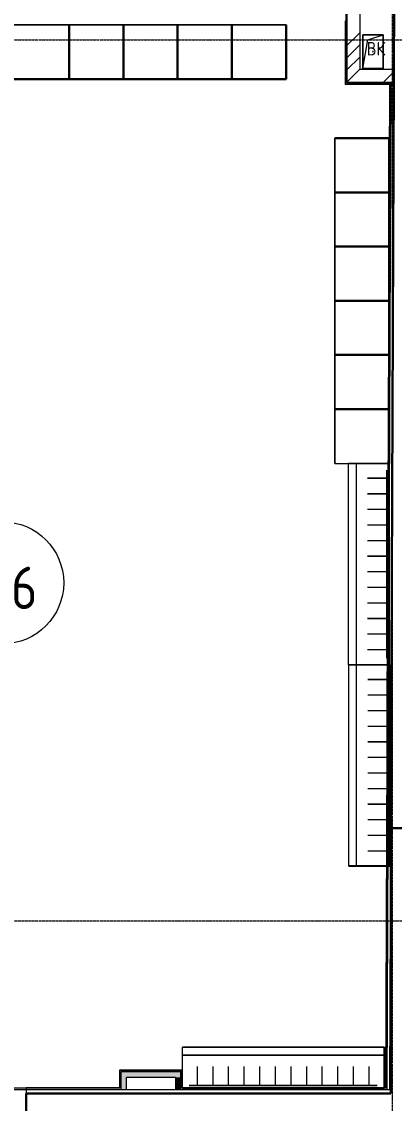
# Model space of a CAD drawing. Header units: millimetres. Extents: x -32 to 417638015, y -35 to 175284279.
# Drawn here: x 174113 to 176859, y 52216 to 60198 of the extents above; entities that cross this region are included whole.
import ezdxf

# ---------------------------------------------------------------- set-up
doc = ezdxf.new("R2010")
doc.units = ezdxf.units.MM
doc.linetypes.add('ADSK_Линия сетки', pattern=[25, 20, -2.5, 0, -2.5])
for name, color, linetype, lineweight in [('_ЭМ_ТХобщее_слой', 7, 'Continuous', 30), ('Аннотация', 7, 'Continuous', 18), ('Обобщенные модели', 7, 'Continuous', 18), ('Оси', 253, 'Continuous', 9), ('Стены внутренние', 7, 'Continuous', 18), ('Стены наружные', 7, 'Continuous', 18), ('Стены несущие', 7, 'Continuous', 30), ('Стены отделка', 7, 'Continuous', 30), ('Стены штриховка', 7, 'Continuous', 9), ('ШТРИХОВКА', 252, 'Continuous', 15)]:
    doc.layers.add(name, color=color, linetype=linetype, lineweight=lineweight)
doc.layers.add('Линии', color=7, linetype='Continuous', lineweight=9, true_color=0x00a600)
doc.layers.add('ЭОМ_Лотки рабочие', color=5, linetype='Continuous')
doc.styles.add('GOST Common', font='GOST_Common.ttf', dxfattribs={"width": 0.9, "height": 350})
doc.styles.add('GOST Common_5', font='GOST_Common.ttf', dxfattribs={"width": 0.9, "height": 200})
pattern_1 = [(45, (-31496.66, 188.9), (-269.4077, 269.4077), []), (45, (-31406.86, 188.9), (-269.4077, 269.4077), []), (45, (-31317.06, 188.9), (-269.4077, 269.4077), []), (45, (-31227.26, 188.9), (-269.4077, 269.4077), [])]

# ---------------------------------------------------------------- blocks, each defined once
blk = doc.blocks.new('ТХ 1 этаж.')
at = {"color": 252, "lineweight": 0, "true_color": 0x939598}
for p, q in [((11381.1, 7039.5), (12581.1, 7039.5)), ((12581.1, 7039.5), (11381.1, 7039.5)), ((12581.1, 7039.5), (13781.1, 7039.5)), ((13781.1, 7039.5), (12581.1, 7039.5)), ((12581.1, 7039.5), (12581.1, 6639.5)), ((11381.1, 6639.5), (12381.1, 6639.5)), ((12581.1, 6639.5), (13581.1, 6639.5)), ((14140.1, 5003.6), (14140.1, 6203.6)), ((14140.1, 6203.6), (14140.1, 5003.6)), ((14540.1, 5003.6), (14540.1, 6003.6)), ((14140.1, 5003.6), (14540.1, 5003.6)), ((14140.1, 3803.6), (14140.1, 5003.6)), ((14140.1, 5003.6), (14140.1, 3803.6)), ((14540.1, 3803.6), (14540.1, 4803.6)), ((14140.1, 3803.6), (14540.1, 3803.6)), ((14239.6, 2318.6), (14239.6, 3803.6)), ((14539.6, 3803.6), (14239.6, 3803.6)), ((14295.6, 3803.6), (14295.6, 2318.6)), ((14519.6, 3753.6), (14519.6, 2368.6)), ((14539.6, 2318.6), (14539.6, 3803.6)), ((14539.6, 2318.6), (14539.6, 3803.6)), ((14539.6, 3803.6), (14539.6, 2318.6)), ((14539.6, 3803.6), (14539.6, 2318.6)), ((14519.6, 3693.6), (14381, 3693.6)), ((14519.6, 3578.6), (14381, 3578.6)), ((14519.6, 3463.6), (14381, 3463.6)), ((14519.6, 3348.6), (14381, 3348.6)), ((14519.6, 3233.6), (14381, 3233.6)), ((14519.6, 3118.6), (14381, 3118.6)), ((14519.6, 3003.6), (14381, 3003.6)), ((14519.6, 2888.6), (14381, 2888.6)), ((14519.6, 2773.6), (14381, 2773.6)), ((14519.6, 2658.6), (14381, 2658.6)), ((14519.6, 2543.6), (14381, 2543.6)), ((14519.6, 2428.6), (14381, 2428.6)), ((14539.6, 2318.6), (14239.6, 2318.6)), ((14239.6, 2318.6), (14539.6, 2318.6)), ((14241.6, 833.6), (14241.6, 2318.6)), ((14541.6, 2318.6), (14241.6, 2318.6)), ((14297.6, 2318.6), (14297.6, 833.6)), ((14541.6, 833.6), (14541.6, 2318.6)), ((14541.6, 833.6), (14541.6, 2318.6)), ((14541.6, 2318.6), (14541.6, 833.6)), ((14541.6, 2318.6), (14541.6, 833.6)), ((14521.6, 2268.6), (14521.6, 883.6)), ((14521.6, 2208.6), (14383, 2208.6)), ((14521.6, 2093.6), (14383, 2093.6)), ((14521.6, 1978.6), (14383, 1978.6)), ((14521.6, 1863.6), (14383, 1863.6)), ((14521.6, 1748.6), (14383, 1748.6)), ((14521.6, 1633.6), (14383, 1633.6)), ((14521.6, 1518.6), (14383, 1518.6)), ((14521.6, 1403.6), (14383, 1403.6)), ((14521.6, 1288.6), (14383, 1288.6)), ((14521.6, 1173.6), (14383, 1173.6)), ((14521.6, 1058.6), (14383, 1058.6)), ((14521.6, 943.6), (14383, 943.6)), ((14541.6, 833.6), (14241.6, 833.6)), ((14241.6, 833.6), (14541.6, 833.6)), ((14502.1, -504.4), (13017.1, -504.4)), ((13017.1, -804.4), (13017.1, -504.4)), ((14502.1, -804.4), (14502.1, -504.4)), ((14502.1, -504.4), (14502.1, -804.4)), ((13017.1, -560.4), (14502.1, -560.4)), ((13127.1, -784.4), (13127.1, -645.8)), ((13242.1, -784.4), (13242.1, -645.8)), ((13357.1, -784.4), (13357.1, -645.8)), ((13472.1, -784.4), (13472.1, -645.8)), ((13587.1, -784.4), (13587.1, -645.8)), ((13702.1, -784.4), (13702.1, -645.8)), ((13817.1, -784.4), (13817.1, -645.8)), ((13932.1, -784.4), (13932.1, -645.8)), ((14047.1, -784.4), (14047.1, -645.8)), ((14162.1, -784.4), (14162.1, -645.8)), ((14277.1, -784.4), (14277.1, -645.8)), ((14392.1, -784.4), (14392.1, -645.8)), ((13067.1, -784.4), (14452.1, -784.4)), ((14502.1, -804.4), (13017.1, -804.4)), ((14502.1, -804.4), (13017.1, -804.4)), ((13017.1, -804.4), (14502.1, -804.4)), ((13017.1, -804.4), (14502.1, -804.4))]:
    blk.add_line(p, q, dxfattribs=at)
at = {"color": 252, "true_color": 0x939598}
for p, q in [((12181.1, 6639.5), (12181.1, 7039.5)), ((12581.1, 6639.5), (12581.1, 7039.5)), ((12981.1, 6639.5), (12981.1, 7039.5)), ((13381.1, 6639.5), (13381.1, 7039.5)), ((13781.1, 6639.5), (13781.1, 7039.5)), ((11381.1, 6639.5), (12581.1, 6639.5)), ((12581.1, 6639.5), (13781.1, 6639.5)), ((12581.1, 6639.5), (12981.1, 6639.5)), ((14540.1, 6203.6), (14140.1, 6203.6)), ((14540.1, 5003.6), (14540.1, 6203.6)), ((14540.1, 5803.6), (14140.1, 5803.6)), ((14540.1, 5403.6), (14140.1, 5403.6)), ((14540.1, 5003.6), (14540.1, 5403.6)), ((14540.1, 5003.6), (14140.1, 5003.6)), ((14540.1, 3803.6), (14540.1, 5003.6)), ((14540.1, 4603.6), (14140.1, 4603.6)), ((14540.1, 4203.6), (14140.1, 4203.6)), ((14540.1, 3803.6), (14540.1, 4203.6))]:
    blk.add_line(p, q, dxfattribs=at)
blk = doc.blocks.new('1 этаж')
at = {"layer": 'Стены внутренние', "lineweight": 9}
h = blk.add_hatch(dxfattribs=at)
h.set_pattern_fill('ANSI34', color=8, scale=20, style=0)
h.set_pattern_definition(pattern_1)
h.paths.add_polyline_path([(7470.234, 8680.913), (7370.234, 8680.913), (7370.234, 8167.902), (7470.234, 8167.902)])
h = blk.add_hatch(dxfattribs=at)
h.set_pattern_fill('ANSI34', color=8, scale=20, style=0)
h.set_pattern_definition(pattern_1)
h.paths.add_polyline_path([(7717.262, 8167.902), (7717.66, 8267.902), (7470.234, 8267.902), (7470.234, 8167.902)])
at = {"layer": 'Стены внутренние'}
for points in [[(5709.351, 740), (5748.604, 740), (5748.604, 870), (5708.604, 870), (5708.604, 740)], [(6108.604, 830), (6148.604, 830), (6148.604, 870), (5748.604, 870), (5748.604, 830), (5959.199, 830)], [(6148.604, 740), (6148.604, 830), (6108.604, 830), (6108.604, 740)]]:
    blk.add_hatch(color=8, dxfattribs=at).paths.add_polyline_path(points)
at = {"layer": 'Линии', "color": 8}
blk.add_circle((4835.433, 4477.829), 450, dxfattribs=at)
at = {"layer": 'Обобщенные модели', "color": 8}
for p, q in [((7489.225, 8272.362), (7489.225, 8522.362)), ((7489.225, 8522.362), (7639.225, 8522.362)), ((7639.225, 8522.362), (7489.225, 8522.362)), ((7489.225, 8522.362), (7489.225, 8272.362)), ((7489.225, 8272.362), (7526.725, 8484.862)), ((7526.725, 8484.862), (7639.225, 8522.362)), ((7639.225, 8522.362), (7639.225, 8272.362)), ((7639.225, 8272.362), (7639.225, 8522.362)), ((7639.225, 8272.362), (7489.225, 8272.362)), ((7489.225, 8272.362), (7639.225, 8272.362))]:
    blk.add_line(p, q, dxfattribs=at)
for start, end in [(0, 180), (180, 0), (60, 165), (195, 270), (300, 0)]:
    blk.add_arc((7564.225, 8397.362), 2.5, start, end, dxfattribs=at)
at = {"layer": 'Оси', "color": 8, "linetype": 'ADSK_Линия сетки'}
for p, q in [((7706.766, -4162.595), (7706.766, 21955.22)), ((-9557.528, 8483.902), (56672.201, 8483.902)), ((-9557.528, 1983.902), (56672.201, 1983.902))]:
    blk.add_line(p, q, dxfattribs=at)
at = {"layer": 'Стены внутренние', "color": 8}
blk.add_line((3507.766, 740), (5007.766, 740), dxfattribs=at)
at = {"layer": 'Стены наружные', "color": 8}
blk.add_line((3507.766, 752), (5007.766, 752), dxfattribs=at)
at = {"layer": 'Стены несущие', "color": 8}
for p, q in [((7695.335, 2667.133), (7721.478, 9225.771)), ((7370.234, 8680.913), (7370.234, 8167.902)), ((7370.234, 8167.902), (7717.262, 8167.902)), ((7695.335, 2667.133), (7695.335, 710)), ((7695.335, 2667.133), (8748.631, 2667.133)), ((7695.335, 2667.133), (8075.332, 2665.619)), ((5007.766, 710), (5007.766, 380)), ((7695.335, 710), (5007.766, 710))]:
    blk.add_line(p, q, dxfattribs=at)
at = {"layer": 'Стены отделка', "color": 8, "lineweight": 9}
for p, q in [((7358.234, 8623.913), (7358.234, 8157.902)), ((7470.234, 8267.902), (7470.234, 8680.913)), ((7370.234, 8595.913), (7371.234, 8595.913)), ((7470.234, 8267.902), (7717.66, 8267.902)), ((7360.234, 8155.902), (7685.214, 8156.064)), ((7685.214, 8156.064), (7655.701, 752)), ((7667.653, 740), (7697.262, 8167.902)), ((7687.653, 740.031), (7695.335, 2667.133)), ((5696.604, 880), (5696.604, 752)), ((6158.604, 882), (5698.604, 882)), ((6160.604, 752), (6160.604, 880)), ((6148.604, 870), (5708.604, 870)), ((5708.604, 738.288), (5708.604, 870)), ((5748.604, 830), (6108.604, 830)), ((5748.604, 738.288), (5748.604, 830)), ((6108.604, 830), (6108.604, 740)), ((6148.604, 740), (6148.604, 870)), ((5007.766, 752), (5007.766, 710)), ((5696.604, 752), (5007.766, 752)), ((5007.766, 740), (7695.335, 740)), ((5708.604, 738.288), (5748.604, 738.288)), ((7655.701, 752), (6160.604, 752)), ((7667.653, 740.11), (7687.653, 740.031))]:
    blk.add_line(p, q, dxfattribs=at)
at = {"layer": 'Стены штриховка', "color": 8}
for p, q in [((7360.234, 8623.913), (7360.234, 8157.902)), ((7358.234, 8157.902), (7358.234, 8155.902)), ((7358.234, 8155.902), (7360.234, 8155.902)), ((7360.234, 8157.902), (7687.222, 8157.902)), ((7370.234, 8167.902), (7370.234, 8169.902)), ((7372.234, 8167.902), (7370.234, 8167.902)), ((7687.222, 8157.902), (7657.693, 750)), ((5698.604, 882), (5696.604, 882)), ((5696.604, 882), (5696.604, 880)), ((5696.604, 880), (6160.604, 880)), ((5698.604, 750), (5698.604, 882)), ((6158.604, 750), (6158.604, 882)), ((6160.604, 882), (6158.604, 882)), ((6160.604, 880), (6160.604, 882)), ((5698.604, 750), (5007.766, 750)), ((7657.693, 750), (6158.604, 750))]:
    blk.add_line(p, q, dxfattribs=at)
at = {"layer": 'ЭОМ_Лотки рабочие'}
blk.add_blockref('ТХ 1 этаж.', (-6856.492, 1554.379), dxfattribs=at)
at = {"layer": 'Аннотация', "color": 8, "style": 'GOST Common_5', "width": 0.9}
blk.add_text('ВК', height=100, dxfattribs=at).set_placement((7517.556, 8368.923))
at = {"layer": 'Аннотация', "color": 8, "lineweight": 9, "insert": (4835.433, 4440.881), "char_height": 312.5, "width": 520.21112, "attachment_point": 5, "line_spacing_factor": 1.022766, "style": 'GOST Common'}
blk.add_mtext('106', dxfattribs=at)
blk = doc.blocks.new('_ЭМ_ТХ2_1этаж')
at = {"color": 252, "lineweight": 0, "true_color": 0x939598}
for p, q in [((122529, -62154), (123729, -62154)), ((123729, -62154), (122529, -62154)), ((123729, -62154), (124929, -62154)), ((124929, -62154), (123729, -62154)), ((123729, -62154), (123729, -62554)), ((122529, -62554), (123529, -62554)), ((123729, -62554), (124729, -62554)), ((125288, -64189.9), (125288, -62989.9)), ((125288, -62989.9), (125288, -64189.9)), ((125688, -64189.9), (125688, -63189.9)), ((125288, -64189.9), (125688, -64189.9)), ((125288, -65389.9), (125288, -64189.9)), ((125288, -64189.9), (125288, -65389.9)), ((125688, -65389.9), (125688, -64389.9)), ((125288, -65389.9), (125688, -65389.9)), ((125387.5, -66874.9), (125387.5, -65389.9)), ((125687.5, -65389.9), (125387.5, -65389.9)), ((125443.5, -65389.9), (125443.5, -66874.9)), ((125667.5, -65439.9), (125667.5, -66824.9)), ((125687.5, -66874.9), (125687.5, -65389.9)), ((125687.5, -66874.9), (125687.5, -65389.9)), ((125687.5, -65389.9), (125687.5, -66874.9)), ((125687.5, -65389.9), (125687.5, -66874.9)), ((125667.5, -65499.9), (125528.9, -65499.9)), ((125667.5, -65614.9), (125528.9, -65614.9)), ((125667.5, -65729.9), (125528.9, -65729.9)), ((125667.5, -65844.9), (125528.9, -65844.9)), ((125667.5, -65959.9), (125528.9, -65959.9)), ((125667.5, -66074.9), (125528.9, -66074.9)), ((125667.5, -66189.9), (125528.9, -66189.9)), ((125667.5, -66304.9), (125528.9, -66304.9)), ((125667.5, -66419.9), (125528.9, -66419.9)), ((125667.5, -66534.9), (125528.9, -66534.9)), ((125667.5, -66649.9), (125528.9, -66649.9)), ((125667.5, -66764.9), (125528.9, -66764.9)), ((125687.5, -66874.9), (125387.5, -66874.9)), ((125387.5, -66874.9), (125687.5, -66874.9)), ((125389.5, -68359.9), (125389.5, -66874.9)), ((125689.5, -66874.9), (125389.5, -66874.9)), ((125445.5, -66874.9), (125445.5, -68359.9)), ((125689.5, -68359.9), (125689.5, -66874.9)), ((125689.5, -68359.9), (125689.5, -66874.9)), ((125689.5, -66874.9), (125689.5, -68359.9)), ((125689.5, -66874.9), (125689.5, -68359.9)), ((125669.5, -66924.9), (125669.5, -68309.9)), ((125669.5, -66984.9), (125530.9, -66984.9)), ((125669.5, -67099.9), (125530.9, -67099.9)), ((125669.5, -67214.9), (125530.9, -67214.9)), ((125669.5, -67329.9), (125530.9, -67329.9)), ((125669.5, -67444.9), (125530.9, -67444.9)), ((125669.5, -67559.9), (125530.9, -67559.9)), ((125669.5, -67674.9), (125530.9, -67674.9)), ((125669.5, -67789.9), (125530.9, -67789.9)), ((125669.5, -67904.9), (125530.9, -67904.9)), ((125669.5, -68019.9), (125530.9, -68019.9)), ((125669.5, -68134.9), (125530.9, -68134.9)), ((125669.5, -68249.9), (125530.9, -68249.9)), ((125689.5, -68359.9), (125389.5, -68359.9)), ((125389.5, -68359.9), (125689.5, -68359.9)), ((125650, -69697.9), (124165, -69697.9)), ((124165, -69997.9), (124165, -69697.9)), ((124165, -69753.9), (125650, -69753.9)), ((125650, -69997.9), (125650, -69697.9)), ((125650, -69697.9), (125650, -69997.9)), ((124275, -69977.9), (124275, -69839.3)), ((124390, -69977.9), (124390, -69839.3)), ((124505, -69977.9), (124505, -69839.3)), ((124620, -69977.9), (124620, -69839.3)), ((124735, -69977.9), (124735, -69839.3)), ((124850, -69977.9), (124850, -69839.3)), ((124965, -69977.9), (124965, -69839.3)), ((125080, -69977.9), (125080, -69839.3)), ((125195, -69977.9), (125195, -69839.3)), ((125310, -69977.9), (125310, -69839.3)), ((125425, -69977.9), (125425, -69839.3)), ((125540, -69977.9), (125540, -69839.3)), ((125650, -69997.9), (124165, -69997.9)), ((125650, -69997.9), (124165, -69997.9)), ((124165, -69997.9), (125650, -69997.9)), ((124165, -69997.9), (125650, -69997.9)), ((124215, -69977.9), (125600, -69977.9))]:
    blk.add_line(p, q, dxfattribs=at)
at = {"color": 252, "true_color": 0x939598}
for p, q in [((123329, -62554), (123329, -62154)), ((123729, -62554), (123729, -62154)), ((124129, -62554), (124129, -62154)), ((124529, -62554), (124529, -62154)), ((124929, -62554), (124929, -62154)), ((122529, -62554), (123729, -62554)), ((123729, -62554), (124929, -62554)), ((123729, -62554), (124129, -62554)), ((125688, -62989.9), (125288, -62989.9)), ((125688, -64189.9), (125688, -62989.9)), ((125688, -63389.9), (125288, -63389.9)), ((125688, -63789.9), (125288, -63789.9)), ((125688, -64189.9), (125688, -63789.9)), ((125688, -64189.9), (125288, -64189.9)), ((125688, -65389.9), (125688, -64189.9)), ((125688, -64589.9), (125288, -64589.9)), ((125688, -64989.9), (125288, -64989.9)), ((125688, -65389.9), (125688, -64989.9))]:
    blk.add_line(p, q, dxfattribs=at)

msp = doc.modelspace()

# ---------------------------------------------------------------- block references
at = {"layer": '_ЭМ_ТХобщее_слой', "lineweight": 50}
msp.add_blockref('_ЭМ_ТХ2_1этаж', (51133.1, 122328.2), dxfattribs=at)
at = {"layer": 'ШТРИХОВКА'}
msp.add_blockref('1 этаж', (169137.4, 51579.3), dxfattribs=at)

doc.saveas('drawing.dxf')
